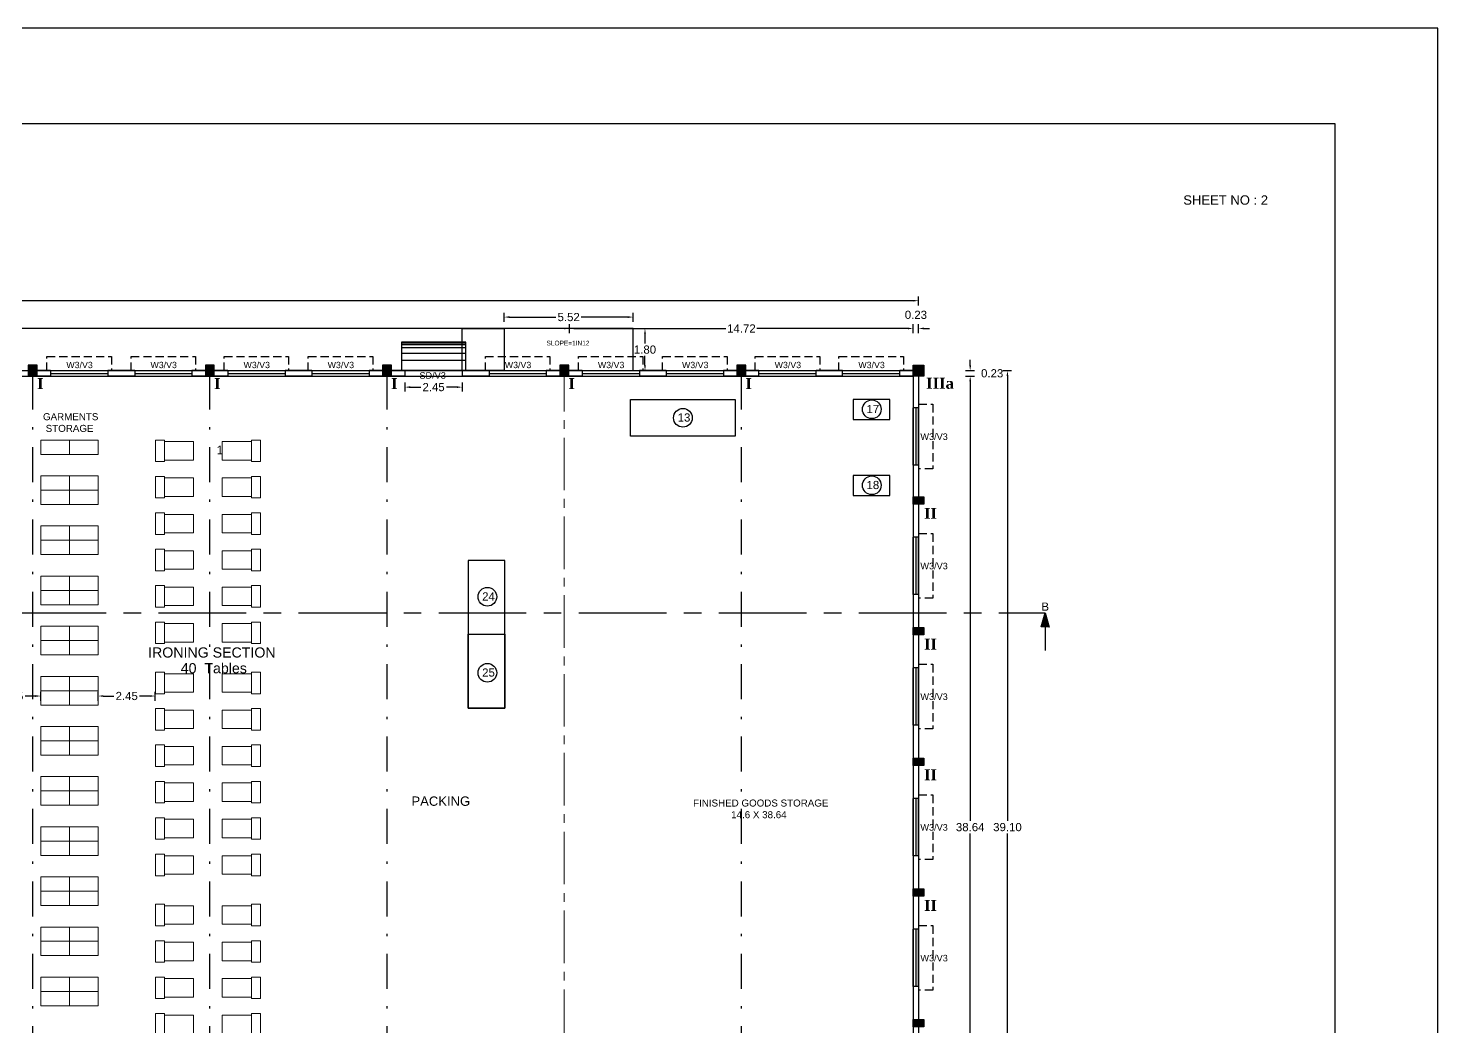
# Model space of a CAD drawing. Header units: metres. Extents: x 3715 to 4596, y 2418 to 2709.
# Drawn here: x 3932.9 to 3993.3, y 2602.7 to 2645.4 of the extents above; entities that cross this region are included whole.
import ezdxf

# ---------------------------------------------------------------- set-up
doc = ezdxf.new("R2010")
doc.units = ezdxf.units.M
doc.header["$MEASUREMENT"] = 0
for name, pattern in [('CENTER', [2, 1.25, -0.25, 0.25, -0.25]), ('CENTER2', [1.125, 0.75, -0.125, 0.125, -0.125]), ('DASHDOT', [1, 0.5, -0.25, 0, -0.25]), ('DASHED', [0.75, 0.5, -0.25])]:
    doc.linetypes.add(name, pattern=pattern)
for name, color, linetype in [('BLK_1_DA_RAMP_1', 7, 'Continuous'), ('BLK_1_FLR_0_BLT_UP_AREA', 46, 'Continuous'), ('BLK_1_FLR_0_CARPET_AREA', 46, 'Continuous'), ('BLK_1_FLR_0_EXIT_WIDTH_ DOOR', 7, 'Continuous'), ('WORKSHOP_AREA', 7, 'Continuous')]:
    doc.layers.add(name, color=color, linetype=linetype)
doc.layers.add('MACHINE', color=7, linetype='Continuous', lineweight=0)
doc.styles.add('Inner font', font='arial.ttf')
doc.styles.add('sheet - sub', font='arial.ttf', dxfattribs={"height": 48})
doc.styles.get("Standard").update_dxf_attribs({"font": 'arial.ttf'})
doc.styles.add('Times New Roman$101', font='timesbd.ttf', dxfattribs={"height": 3.024})
doc.dimstyles.get("Standard").update_dxf_attribs({"dimtxt": 0.35, "dimasz": 0.23, "dimexe": 0.18, "dimexo": 0.0625, "dimgap": 0.09, "dimtad": 0, "dimtih": 1, "dimtoh": 1, "dimzin": 0, "dimdsep": 46, "dimtxsty": 'Standard', "dimcen": 0.09, "dimadec": 0, "dimazin": 0, "dimtfac": 1, "dimtofl": 0, "dimtmove": 2, "dimatfit": 3, "dimfxl": 0, "dimtolj": 1, "dimtzin": 0, "dimarcsym": 0})

# ---------------------------------------------------------------- blocks, each defined once
blk = doc.blocks.new('*D74')
at = {"color": 0, "lineweight": -2, "ltscale": 0.1}
for p, q in [((3970.825, 2632.381), (3970.825, 2632.761)), ((3971.055, 2632.381), (3971.055, 2632.761)), ((3970.595, 2632.581), (3970.365, 2632.581)), ((3971.285, 2632.581), (3971.515, 2632.581))]:
    blk.add_line(p, q, dxfattribs=at)
at = {"color": 0, "ltscale": 0.1}
for points in [[(3970.595, 2632.62), (3970.595, 2632.543), (3970.825, 2632.581)], [(3971.285, 2632.62), (3971.285, 2632.543), (3971.055, 2632.581)]]:
    blk.add_solid(points, dxfattribs=at)
at = {"color": 0, "ltscale": 0.1, "insert": (3970.94, 2633.164), "char_height": 0.35, "attachment_point": 5}
blk.add_mtext('\\A1;0.23', dxfattribs=at)
blk = doc.blocks.new('*D75')
at = {"color": 0, "lineweight": -2, "ltscale": 0.1}
for p, q in [((3956.105, 2632.381), (3956.105, 2632.761)), ((3970.825, 2632.381), (3970.825, 2632.761)), ((3956.335, 2632.581), (3962.802, 2632.581)), ((3970.595, 2632.581), (3964.127, 2632.581))]:
    blk.add_line(p, q, dxfattribs=at)
at = {"color": 0, "ltscale": 0.1}
for points in [[(3956.335, 2632.62), (3956.335, 2632.543), (3956.105, 2632.581)], [(3970.595, 2632.62), (3970.595, 2632.543), (3970.825, 2632.581)]]:
    blk.add_solid(points, dxfattribs=at)
at = {"color": 0, "ltscale": 0.1, "insert": (3963.465, 2632.581), "char_height": 0.35, "attachment_point": 5}
blk.add_mtext('\\A1;14.72', dxfattribs=at)
blk = doc.blocks.new('*D76')
at = {"color": 0, "lineweight": -2, "ltscale": 0.1}
for p, q in [((3827.075, 2632.381), (3827.075, 2632.761)), ((3956.105, 2632.381), (3956.105, 2632.761)), ((3827.305, 2632.581), (3890.79, 2632.581)), ((3955.875, 2632.581), (3892.39, 2632.581))]:
    blk.add_line(p, q, dxfattribs=at)
at = {"color": 0, "ltscale": 0.1}
for points in [[(3827.305, 2632.62), (3827.305, 2632.543), (3827.075, 2632.581)], [(3955.875, 2632.62), (3955.875, 2632.543), (3956.105, 2632.581)]]:
    blk.add_solid(points, dxfattribs=at)
at = {"color": 0, "ltscale": 0.1, "insert": (3891.59, 2632.581), "char_height": 0.35, "attachment_point": 5}
blk.add_mtext('\\A1;129.03', dxfattribs=at)
blk = doc.blocks.new('*D78')
at = {"color": 0, "lineweight": -2, "ltscale": 0.1}
for p, q in [((3826.845, 2633.571), (3826.845, 2633.951)), ((3971.055, 2633.571), (3971.055, 2633.951)), ((3827.075, 2633.771), (3898.183, 2633.771)), ((3970.825, 2633.771), (3899.716, 2633.771))]:
    blk.add_line(p, q, dxfattribs=at)
at = {"color": 0, "ltscale": 0.1}
for points in [[(3827.075, 2633.809), (3827.075, 2633.733), (3826.845, 2633.771)], [(3970.825, 2633.809), (3970.825, 2633.733), (3971.055, 2633.771)]]:
    blk.add_solid(points, dxfattribs=at)
at = {"color": 0, "ltscale": 0.1, "insert": (3898.95, 2633.771), "char_height": 0.35, "attachment_point": 5}
blk.add_mtext('\\A1;144.21', dxfattribs=at)
blk = doc.blocks.new('*D79')
at = {"color": 0, "lineweight": -2, "ltscale": 0.1}
for p, q in [((3973.265, 2631.005), (3973.265, 2631.235)), ((3973.065, 2630.775), (3973.445, 2630.775)), ((3973.065, 2630.545), (3973.445, 2630.545)), ((3973.265, 2630.315), (3973.265, 2630.085))]:
    blk.add_line(p, q, dxfattribs=at)
at = {"color": 0, "ltscale": 0.1}
for points in [[(3973.227, 2631.005), (3973.304, 2631.005), (3973.265, 2630.775)], [(3973.227, 2630.315), (3973.304, 2630.315), (3973.265, 2630.545)]]:
    blk.add_solid(points, dxfattribs=at)
at = {"color": 0, "ltscale": 0.1, "insert": (3974.206, 2630.66), "char_height": 0.35, "attachment_point": 5}
blk.add_mtext('\\A1;0.23', dxfattribs=at)
blk = doc.blocks.new('*D80')
at = {"color": 0, "lineweight": -2, "ltscale": 0.1}
for p, q in [((3973.065, 2630.545), (3973.445, 2630.545)), ((3973.265, 2630.315), (3973.265, 2611.493)), ((3973.265, 2592.135), (3973.265, 2610.956)), ((3973.065, 2591.905), (3973.445, 2591.905))]:
    blk.add_line(p, q, dxfattribs=at)
at = {"color": 0, "ltscale": 0.1}
for points in [[(3973.227, 2630.315), (3973.304, 2630.315), (3973.265, 2630.545)], [(3973.227, 2592.135), (3973.304, 2592.135), (3973.265, 2591.905)]]:
    blk.add_solid(points, dxfattribs=at)
at = {"color": 0, "ltscale": 0.1, "insert": (3973.265, 2611.225), "char_height": 0.35, "attachment_point": 5}
blk.add_mtext('\\A1;38.64', dxfattribs=at)
blk = doc.blocks.new('*D84')
at = {"color": 0, "lineweight": -2, "ltscale": 0.1}
for p, q in [((3974.661, 2630.775), (3975.041, 2630.775)), ((3974.861, 2630.545), (3974.861, 2611.493)), ((3974.861, 2591.905), (3974.861, 2610.956)), ((3974.661, 2591.675), (3975.041, 2591.675))]:
    blk.add_line(p, q, dxfattribs=at)
at = {"color": 0, "ltscale": 0.1}
for points in [[(3974.823, 2630.545), (3974.899, 2630.545), (3974.861, 2630.775)], [(3974.823, 2591.905), (3974.899, 2591.905), (3974.861, 2591.675)]]:
    blk.add_solid(points, dxfattribs=at)
at = {"color": 0, "ltscale": 0.1, "insert": (3974.861, 2611.225), "char_height": 0.35, "attachment_point": 5}
blk.add_mtext('\\A1;39.10', dxfattribs=at)
blk = doc.blocks.new('*D555')
at = {"layer": 'MACHINE', "color": 0, "lineweight": -2, "ltscale": 10}
for p, q in [((3931.004, 2616.641), (3931.004, 2617.021)), ((3933.455, 2616.641), (3933.455, 2617.021)), ((3931.234, 2616.841), (3931.681, 2616.841)), ((3933.225, 2616.841), (3932.778, 2616.841))]:
    blk.add_line(p, q, dxfattribs=at)
at = {"layer": 'MACHINE', "color": 0, "ltscale": 10}
for points in [[(3931.234, 2616.879), (3931.234, 2616.803), (3931.004, 2616.841)], [(3933.225, 2616.879), (3933.225, 2616.803), (3933.455, 2616.841)]]:
    blk.add_solid(points, dxfattribs=at)
at = {"layer": 'MACHINE', "color": 0, "ltscale": 10, "insert": (3932.23, 2616.841), "char_height": 0.35, "attachment_point": 5}
blk.add_mtext('\\A1;2.45', dxfattribs=at)
blk = doc.blocks.new('iron table')
at = {"layer": 'MACHINE', "ltscale": 6}
for points in [[(50070.1, -156.1), (50085.1, -156.1), (50085.1, -120.1), (50070.1, -120.1)], [(50085.1, -153.6), (50134.1, -153.6), (50134.1, -122.6), (50085.1, -122.6)]]:
    blk.add_lwpolyline(points, close=True, dxfattribs=at)
blk = doc.blocks.new('A$C63E6157F')
at = {"layer": 'MACHINE'}
for p in [(-49974.1, 120.1), (-49974.1, 59.1), (-49974.1, -1.9), (-49974.1, -62.9), (-49974.1, -123.9), (-49974.1, -184.9), (-49974.1, -268.9), (-49974.1, -329.9), (-49974.1, -390.9), (-49974.1, -451.9), (-49974.1, -512.9), (-49974.1, -573.9), (-49974.1, -657.9), (-49974.1, -718.9), (-49974.1, -779.9), (-49974.1, -840.9), (-49974.1, -901.9), (-49974.1, -962.9), (-49974.1, -1023.9), (-49974.1, -1084.9)]:
    blk.add_blockref('iron table', p, dxfattribs=at)
at = {"layer": 'MACHINE', "xscale": -1}
for p in [(50342.1, 120.1), (50342.1, 59.1), (50342.1, -1.9), (50342.1, -62.9), (50342.1, -123.9), (50342.1, -184.9), (50342.1, -268.9), (50342.1, -329.9), (50342.1, -390.9), (50342.1, -451.9), (50342.1, -512.9), (50342.1, -573.9), (50342.1, -657.9), (50342.1, -718.9), (50342.1, -779.9), (50342.1, -840.9), (50342.1, -901.9), (50342.1, -962.9), (50342.1, -1023.9), (50342.1, -1084.9)]:
    blk.add_blockref('iron table', p, dxfattribs=at)
at = {"layer": 'MACHINE', "ltscale": 6}
for s, insert, char_height, width, attachment_point, style in [('1', (209.9, -9.3), 14.4, 161.822, 3, 'Inner font'), ('{\\W4.77586; }IRONING SECTION ', (52.3, -364.7), 17, 272.614, 7, 'sheet - sub'), ('40  Tables', (138.5, -391.1), 17, 272.614, 7, 'sheet - sub'), ('40', (318.2, -1215.9), 14.4, 161.822, 3, 'Inner font')]:
    blk.add_mtext(s, dxfattribs=dict(at, insert=insert, char_height=char_height, width=width, attachment_point=attachment_point, style=style))
blk = doc.blocks.new('*D557')
at = {"layer": 'MACHINE', "color": 0, "lineweight": -2, "ltscale": 10}
for p, q in [((3935.908, 2616.641), (3935.908, 2617.021)), ((3938.359, 2616.641), (3938.359, 2617.021)), ((3936.138, 2616.841), (3936.585, 2616.841)), ((3938.129, 2616.841), (3937.682, 2616.841))]:
    blk.add_line(p, q, dxfattribs=at)
at = {"layer": 'MACHINE', "color": 0, "ltscale": 10}
for points in [[(3936.138, 2616.879), (3936.138, 2616.803), (3935.908, 2616.841)], [(3938.129, 2616.879), (3938.129, 2616.803), (3938.359, 2616.841)]]:
    blk.add_solid(points, dxfattribs=at)
at = {"layer": 'MACHINE', "color": 0, "ltscale": 10, "insert": (3937.133, 2616.841), "char_height": 0.35, "attachment_point": 5}
blk.add_mtext('\\A1;2.45', dxfattribs=at)
blk = doc.blocks.new('*D661')
at = {"layer": 'BLK_1_FLR_0_EXIT_WIDTH_ DOOR', "color": 0, "lineweight": -2}
for p, q in [((3949.051, 2630.269), (3949.051, 2629.889)), ((3949.281, 2630.069), (3949.729, 2630.069)), ((3951.275, 2630.069), (3950.827, 2630.069)), ((3951.505, 2630.269), (3951.505, 2629.889))]:
    blk.add_line(p, q, dxfattribs=at)
at = {"layer": 'BLK_1_FLR_0_EXIT_WIDTH_ DOOR', "color": 0}
for points in [[(3949.281, 2630.107), (3949.281, 2630.031), (3949.051, 2630.069)], [(3951.275, 2630.107), (3951.275, 2630.031), (3951.505, 2630.069)]]:
    blk.add_solid(points, dxfattribs=at)
at = {"layer": 'BLK_1_FLR_0_EXIT_WIDTH_ DOOR', "color": 0, "insert": (3950.278, 2630.069), "char_height": 0.35, "attachment_point": 5}
blk.add_mtext('\\A1;2.45', dxfattribs=at)
blk = doc.blocks.new('*D666')
at = {"layer": 'BLK_1_DA_RAMP_1', "color": 0, "lineweight": -2}
for p, q in [((3953.305, 2632.869), (3953.305, 2633.249)), ((3953.535, 2633.069), (3955.522, 2633.069)), ((3958.595, 2633.069), (3956.607, 2633.069)), ((3958.825, 2632.869), (3958.825, 2633.249))]:
    blk.add_line(p, q, dxfattribs=at)
at = {"layer": 'BLK_1_DA_RAMP_1', "color": 0}
for points in [[(3953.535, 2633.107), (3953.535, 2633.03), (3953.305, 2633.069)], [(3958.595, 2633.107), (3958.595, 2633.03), (3958.825, 2633.069)]]:
    blk.add_solid(points, dxfattribs=at)
at = {"layer": 'BLK_1_DA_RAMP_1', "color": 0, "insert": (3956.065, 2633.069), "char_height": 0.35, "attachment_point": 5}
blk.add_mtext('\\A1;5.52', dxfattribs=at)
blk = doc.blocks.new('*D667')
at = {"layer": 'BLK_1_DA_RAMP_1', "color": 0, "lineweight": -2}
for p, q in [((3959.134, 2632.575), (3959.514, 2632.575)), ((3959.334, 2632.345), (3959.334, 2631.943)), ((3959.334, 2631.005), (3959.334, 2631.406)), ((3959.134, 2630.775), (3959.514, 2630.775))]:
    blk.add_line(p, q, dxfattribs=at)
at = {"layer": 'BLK_1_DA_RAMP_1', "color": 0}
for points in [[(3959.296, 2632.345), (3959.373, 2632.345), (3959.334, 2632.575)], [(3959.296, 2631.005), (3959.373, 2631.005), (3959.334, 2630.775)]]:
    blk.add_solid(points, dxfattribs=at)
at = {"layer": 'BLK_1_DA_RAMP_1', "color": 0, "insert": (3959.334, 2631.675), "char_height": 0.35, "attachment_point": 5}
blk.add_mtext('\\A1;1.80', dxfattribs=at)

msp = doc.modelspace()

# ---------------------------------------------------------------- hatches: boundary and pattern name
at = {"ltscale": 10}
for points in [[(3932.91298, 2630.54462), (3933.29631, 2630.54462), (3933.29631, 2631.00462), (3932.91298, 2631.00462)], [(3940.50298, 2630.54462), (3940.88631, 2630.54462), (3940.88631, 2631.00462), (3940.50298, 2631.00462)], [(3948.09298, 2630.54462), (3948.47631, 2630.54462), (3948.47631, 2631.00462), (3948.09298, 2631.00462)], [(3955.68298, 2630.54462), (3956.06631, 2630.54462), (3956.06631, 2631.00462), (3955.68298, 2631.00462)], [(3963.27298, 2630.54462), (3963.65631, 2630.54462), (3963.65631, 2631.00462), (3963.27298, 2631.00462)], [(3971.28465, 2630.54462), (3970.82465, 2630.54462), (3970.82465, 2631.00462), (3971.28465, 2631.00462)], [(3971.28465, 2625.06295), (3970.82465, 2625.06295), (3970.82465, 2625.36962), (3971.28465, 2625.36962)], [(3971.28465, 2619.46629), (3970.82465, 2619.46629), (3970.82465, 2619.77295), (3971.28465, 2619.77295)], [(3971.28465, 2613.86962), (3970.82465, 2613.86962), (3970.82465, 2614.17629), (3971.28465, 2614.17629)], [(3971.28465, 2608.27295), (3970.82465, 2608.27295), (3970.82465, 2608.57962), (3971.28465, 2608.57962)], [(3971.28465, 2602.67629), (3970.82465, 2602.67629), (3970.82465, 2602.98295), (3971.28465, 2602.98295)]]:
    msp.add_hatch(color=256, dxfattribs=at).paths.add_polyline_path(points)
h = msp.add_hatch(color=256)
h.dxf.hatch_style = 1
h.paths.add_polyline_path([(3976.30662, 2619.79813), (3976.48121, 2620.40921), (3976.65473, 2619.79692)])

# ---------------------------------------------------------------- linework, layer by layer
for p, q in [((3951.65798, 2632.00135), (3948.89798, 2632.00135)), ((3948.89798, 2632.00135), (3948.89798, 2630.77468)), ((3951.65798, 2631.94882), (3948.89798, 2631.94882)), ((3951.65798, 2631.88317), (3948.89798, 2631.88317)), ((3951.65798, 2631.74656), (3948.89798, 2631.74656)), ((3951.65798, 2631.51011), (3948.89798, 2631.51011)), ((3951.65798, 2630.77468), (3951.65798, 2632.00135)), ((3951.65798, 2631.20434), (3948.89798, 2631.20434)), ((3933.87131, 2630.77462), (3933.87131, 2630.54462)), ((3933.87131, 2630.77462), (3933.87131, 2630.54462)), ((3936.32465, 2630.77462), (3936.32465, 2630.54462)), ((3937.47465, 2630.77462), (3937.47465, 2630.54462)), ((3939.92798, 2630.77462), (3939.92798, 2630.54462)), ((3941.46131, 2630.77462), (3941.46131, 2630.54462)), ((3941.46131, 2630.77462), (3941.46131, 2630.54462)), ((3943.91465, 2630.77462), (3943.91465, 2630.54462)), ((3945.06465, 2630.77462), (3945.06465, 2630.54462)), ((3947.51798, 2630.77462), (3947.51798, 2630.54462)), ((3951.50465, 2630.77462), (3949.05131, 2630.77468)), ((3949.05131, 2630.77462), (3949.05131, 2630.54462)), ((3949.05131, 2630.77462), (3949.05131, 2630.54462)), ((3951.50465, 2630.77462), (3951.50465, 2630.54462)), ((3952.65465, 2630.77462), (3952.65465, 2630.54462)), ((3955.10798, 2630.77462), (3955.10798, 2630.54462)), ((3956.64131, 2630.77462), (3956.64131, 2630.54462)), ((3956.64131, 2630.77462), (3956.64131, 2630.54462)), ((3959.09465, 2630.77462), (3959.09465, 2630.54462)), ((3960.24465, 2630.77462), (3960.24465, 2630.54462)), ((3962.69798, 2630.77462), (3962.69798, 2630.54462)), ((3964.21411, 2630.54462), (3963.65631, 2630.54462)), ((3964.21411, 2630.54462), (3964.21411, 2630.77462)), ((3966.66744, 2630.54462), (3966.66744, 2630.77462)), ((3967.79828, 2630.54462), (3966.66744, 2630.54462)), ((3967.79828, 2630.54462), (3967.79828, 2630.77462)), ((3970.25161, 2630.54462), (3970.25161, 2630.77462)), ((3970.82465, 2630.54462), (3970.25161, 2630.54462)), ((3970.82465, 2630.54462), (3970.82465, 2629.18379)), ((3971.05465, 2630.54462), (3971.05465, 2629.18379)), ((3971.05465, 2629.18379), (3970.82465, 2629.18379)), ((3970.82465, 2626.73045), (3970.82465, 2629.18379)), ((3971.05465, 2626.73045), (3971.05465, 2629.18379)), ((3970.82465, 2626.73045), (3970.82465, 2625.36962)), ((3971.05465, 2626.73045), (3970.82465, 2626.73045)), ((3971.05465, 2626.73045), (3971.05465, 2625.36962)), ((3970.82465, 2625.06295), (3970.82465, 2623.64462)), ((3971.05465, 2625.06295), (3971.05465, 2623.64462)), ((3971.05465, 2623.64462), (3970.82465, 2623.64462)), ((3970.82465, 2621.19129), (3970.82465, 2623.64462)), ((3971.05465, 2621.19129), (3971.05465, 2623.64462)), ((3970.82465, 2621.19129), (3970.82465, 2619.77295)), ((3971.05465, 2621.19129), (3970.82465, 2621.19129)), ((3971.05465, 2621.19129), (3971.05465, 2619.77295)), ((3970.82465, 2619.46629), (3970.82465, 2618.04795)), ((3971.05465, 2619.46629), (3971.05465, 2618.04795)), ((3971.05465, 2618.04795), (3970.82465, 2618.04795)), ((3970.82465, 2615.59462), (3970.82465, 2618.04795)), ((3971.05465, 2615.59462), (3971.05465, 2618.04795)), ((3970.82465, 2615.59462), (3970.82465, 2614.17629)), ((3971.05465, 2615.59462), (3970.82465, 2615.59462)), ((3971.05465, 2615.59462), (3971.05465, 2614.17629)), ((3970.82465, 2613.86962), (3970.82465, 2612.45129)), ((3971.05465, 2613.86962), (3971.05465, 2612.45129)), ((3971.05465, 2612.45129), (3970.82465, 2612.45129)), ((3970.82465, 2609.99795), (3970.82465, 2612.45129)), ((3971.05465, 2609.99795), (3971.05465, 2612.45129)), ((3970.82465, 2609.99795), (3970.82465, 2608.57962)), ((3971.05465, 2609.99795), (3970.82465, 2609.99795)), ((3971.05465, 2609.99795), (3971.05465, 2608.57962)), ((3970.82465, 2608.27295), (3970.82465, 2606.85462)), ((3971.05465, 2608.27295), (3971.05465, 2606.85462)), ((3971.05465, 2606.85462), (3970.82465, 2606.85462)), ((3970.82465, 2604.40129), (3970.82465, 2606.85462)), ((3971.05465, 2604.40129), (3971.05465, 2606.85462)), ((3970.82465, 2604.40129), (3970.82465, 2602.98295)), ((3971.05465, 2604.40129), (3970.82465, 2604.40129)), ((3971.05465, 2604.40129), (3971.05465, 2602.98295))]:
    msp.add_line(p, q, dxfattribs=at)
at = {"linetype": 'DASHED', "ltscale": 0.7}
for p, q in [((3933.71798, 2630.77462), (3933.71798, 2631.38795)), ((3933.71798, 2631.38795), (3936.47798, 2631.38795)), ((3936.47798, 2631.38795), (3936.47798, 2630.77462)), ((3937.32131, 2630.77462), (3937.32131, 2631.38795)), ((3937.32131, 2631.38795), (3940.08131, 2631.38795)), ((3940.08131, 2631.38795), (3940.08131, 2630.77462)), ((3941.30798, 2630.77462), (3941.30798, 2631.38795)), ((3941.30798, 2631.38795), (3944.06798, 2631.38795)), ((3944.06798, 2631.38795), (3944.06798, 2630.77462)), ((3944.91131, 2630.77462), (3944.91131, 2631.38795)), ((3944.91131, 2631.38795), (3947.67131, 2631.38795)), ((3947.67131, 2631.38795), (3947.67131, 2630.77462)), ((3952.50131, 2630.77462), (3952.50131, 2631.38795)), ((3952.50131, 2631.38795), (3955.26131, 2631.38795)), ((3955.26131, 2631.38795), (3955.26131, 2630.77462)), ((3956.48798, 2630.77462), (3956.48798, 2631.38795)), ((3956.48798, 2631.38795), (3959.24798, 2631.38795)), ((3959.24798, 2631.38795), (3959.24798, 2630.77462)), ((3960.09131, 2630.77462), (3960.09131, 2631.38795)), ((3960.09131, 2631.38795), (3962.85131, 2631.38795)), ((3962.85131, 2631.38795), (3962.85131, 2630.77462)), ((3964.06078, 2630.77462), (3964.06078, 2631.38795)), ((3964.06078, 2631.38795), (3966.82078, 2631.38795)), ((3966.82078, 2631.38795), (3966.82078, 2630.77462)), ((3967.64494, 2630.77462), (3967.64494, 2631.38795)), ((3967.64494, 2631.38795), (3970.40494, 2631.38795)), ((3970.40494, 2631.38795), (3970.40494, 2630.77462))]:
    msp.add_line(p, q, dxfattribs=at)
at = {"linetype": 'DASHDOT', "ltscale": 3}
for p, q in [((3933.10465, 2591.90456), (3933.10465, 2630.54462)), ((3940.69465, 2591.90456), (3940.69465, 2630.54462)), ((3948.28465, 2591.90456), (3948.28465, 2630.54462)), ((3963.46465, 2591.90456), (3963.46465, 2630.54462))]:
    msp.add_line(p, q, dxfattribs=at)
at = {"linetype": 'Continuous', "ltscale": 10}
for p, q in [((3933.87131, 2630.77462), (3936.32465, 2630.77462)), ((3933.87131, 2630.54462), (3936.32465, 2630.54462)), ((3937.47465, 2630.77462), (3939.92798, 2630.77462)), ((3937.47465, 2630.54462), (3939.92798, 2630.54462)), ((3941.46131, 2630.77462), (3943.91465, 2630.77462)), ((3941.46131, 2630.54462), (3943.91465, 2630.54462)), ((3945.06465, 2630.77462), (3947.51798, 2630.77462)), ((3945.06465, 2630.54462), (3947.51798, 2630.54462)), ((3952.65465, 2630.77462), (3955.10798, 2630.77462)), ((3952.65465, 2630.54462), (3955.10798, 2630.54462)), ((3956.64131, 2630.77462), (3959.09465, 2630.77462)), ((3956.64131, 2630.54462), (3959.09465, 2630.54462)), ((3960.24465, 2630.77462), (3962.69798, 2630.77462)), ((3960.24465, 2630.54462), (3962.69798, 2630.54462)), ((3964.21411, 2630.77462), (3966.66744, 2630.77462)), ((3964.21411, 2630.54462), (3966.66744, 2630.54462)), ((3967.79828, 2630.77462), (3970.25161, 2630.77462)), ((3967.79828, 2630.54462), (3970.25161, 2630.54462))]:
    msp.add_line(p, q, dxfattribs=at)
at = {"linetype": 'Continuous', "ltscale": 0.9}
for p, q in [((3933.87131, 2630.65962), (3936.32465, 2630.65962)), ((3937.47465, 2630.65962), (3939.92798, 2630.65962)), ((3941.46131, 2630.65962), (3943.91465, 2630.65962)), ((3945.06465, 2630.65962), (3947.51798, 2630.65962)), ((3952.65465, 2630.65962), (3955.10798, 2630.65962)), ((3956.64131, 2630.65962), (3959.09465, 2630.65962)), ((3960.24465, 2630.65962), (3962.69798, 2630.65962)), ((3964.21411, 2630.65962), (3966.66744, 2630.65962)), ((3967.79828, 2630.65962), (3970.25161, 2630.65962))]:
    msp.add_line(p, q, dxfattribs=at)
at = {"linetype": 'CENTER2', "lineweight": 15, "ltscale": 3}
msp.add_line((3955.87465, 2591.90456), (3955.87465, 2630.54462), dxfattribs=at)
at = {"linetype": 'CENTER', "ltscale": 3}
msp.add_line((3824.499, 2620.40921), (3976.48121, 2620.40921), dxfattribs=at)
msp.add_line((3976.47907, 2619.79753), (3976.47907, 2618.7877))
for points in [[(3817.40443, 2497.39784), (3993.29629, 2497.39784), (3993.29629, 2645.44016), (3817.40443, 2645.44016)], [(3820.05361, 2641.35404), (3988.89013, 2641.35404), (3988.89013, 2556.35053), (3820.05361, 2556.35053)], [(3958.71612, 2629.54462), (3963.20188, 2629.54462), (3963.20188, 2627.96662), (3958.71612, 2627.96662)], [(3969.82465, 2629.54462), (3968.25262, 2629.54462), (3968.25262, 2628.67971), (3969.82465, 2628.67971)], [(3969.82465, 2626.29024), (3968.25262, 2626.29024), (3968.25262, 2625.42533), (3969.82465, 2625.42533)], [(3953.33133, 2622.64792), (3951.75676, 2622.64792), (3951.75676, 2616.32497), (3953.33133, 2616.32497)], [(3976.65473, 2619.79692), (3976.30662, 2619.79813), (3976.48121, 2620.40921), (3976.48121, 2620.40921)], [(3951.75676, 2619.48645), (3953.33133, 2619.48645), (3953.33133, 2616.32497), (3951.75676, 2616.32497)]]:
    msp.add_lwpolyline(points, close=True)
at = {"linetype": 'DASHED', "ltscale": 0.06}
msp.add_lwpolyline([(3951.65798, 2630.77468), (3951.65798, 2632.00135), (3948.89798, 2632.00135), (3948.89798, 2630.77468)], dxfattribs=at)
at = {"ltscale": 10}
for points in [[(3932.91298, 2630.54462), (3933.29631, 2630.54462), (3933.29631, 2631.00462), (3932.91298, 2631.00462)], [(3940.50298, 2630.54462), (3940.88631, 2630.54462), (3940.88631, 2631.00462), (3940.50298, 2631.00462)], [(3948.09298, 2630.54462), (3948.47631, 2630.54462), (3948.47631, 2631.00462), (3948.09298, 2631.00462)], [(3955.68298, 2630.54462), (3956.06631, 2630.54462), (3956.06631, 2631.00462), (3955.68298, 2631.00462)], [(3963.27298, 2630.54462), (3963.65631, 2630.54462), (3963.65631, 2631.00462), (3963.27298, 2631.00462)], [(3971.28465, 2630.54462), (3970.82465, 2630.54462), (3970.82465, 2631.00462), (3971.28465, 2631.00462)], [(3971.28465, 2625.06295), (3970.82465, 2625.06295), (3970.82465, 2625.36962), (3971.28465, 2625.36962)], [(3971.28465, 2619.46629), (3970.82465, 2619.46629), (3970.82465, 2619.77295), (3971.28465, 2619.77295)], [(3971.28465, 2613.86962), (3970.82465, 2613.86962), (3970.82465, 2614.17629), (3971.28465, 2614.17629)], [(3971.28465, 2608.27295), (3970.82465, 2608.27295), (3970.82465, 2608.57962), (3971.28465, 2608.57962)], [(3971.28465, 2602.67629), (3970.82465, 2602.67629), (3970.82465, 2602.98295), (3971.28465, 2602.98295)]]:
    msp.add_lwpolyline(points, close=True, dxfattribs=at)
at = {"color": 1, "ltscale": 0.1}
msp.add_lwpolyline([(3971.05465, 2630.77462), (3971.05465, 2580.40462), (3963.50298, 2580.40462), (3963.50298, 2571.20462), (3834.39631, 2571.20462), (3834.39631, 2580.40462), (3826.84465, 2580.40462), (3826.84465, 2630.77462), (3971.05465, 2630.77462)], close=True, dxfattribs=at)
at = {"ltscale": 10}
for points in [[(3933.87131, 2630.77462), (3933.29631, 2630.77462)], [(3933.87131, 2630.54462), (3933.29631, 2630.54462)], [(3937.47465, 2630.77462), (3936.32465, 2630.77462)], [(3937.47465, 2630.54462), (3936.32465, 2630.54462)], [(3940.50298, 2630.77462), (3939.92798, 2630.77462)], [(3940.50298, 2630.54462), (3939.92798, 2630.54462)], [(3941.46131, 2630.77462), (3940.88631, 2630.77462)], [(3941.46131, 2630.54462), (3940.88631, 2630.54462)], [(3945.06465, 2630.77462), (3943.91465, 2630.77462)], [(3945.06465, 2630.54462), (3943.91465, 2630.54462)], [(3948.09298, 2630.77462), (3947.51798, 2630.77462)], [(3948.09298, 2630.54462), (3947.51798, 2630.54462)], [(3949.05131, 2630.77462), (3948.47631, 2630.77462)], [(3949.05131, 2630.54462), (3948.47631, 2630.54462)], [(3952.65465, 2630.77462), (3951.50465, 2630.77462)], [(3952.65465, 2630.54462), (3951.50465, 2630.54462)], [(3955.68298, 2630.77462), (3955.10798, 2630.77462)], [(3955.68298, 2630.54462), (3955.10798, 2630.54462)], [(3956.64131, 2630.77462), (3956.06631, 2630.77462)], [(3956.64131, 2630.54462), (3956.06631, 2630.54462)], [(3960.24465, 2630.77462), (3959.09465, 2630.77462)], [(3960.24465, 2630.54462), (3959.09465, 2630.54462)], [(3963.27298, 2630.77462), (3962.69798, 2630.77462)], [(3963.27298, 2630.54462), (3962.69798, 2630.54462)], [(3964.21411, 2630.77462), (3963.65631, 2630.77462)], [(3967.79828, 2630.77462), (3966.66744, 2630.77462)], [(3970.82465, 2630.77462), (3970.25161, 2630.77462)], [(3970.93965, 2629.18379), (3970.93965, 2626.73045)], [(3970.93965, 2623.64462), (3970.93965, 2621.19129)], [(3970.93965, 2618.04795), (3970.93965, 2615.59462)], [(3970.93965, 2612.45129), (3970.93965, 2609.99795)], [(3970.93965, 2606.85462), (3970.93965, 2604.40129)]]:
    msp.add_lwpolyline(points, dxfattribs=at)
at = {"linetype": 'DASHED', "ltscale": 0.7}
for points in [[(3971.05465, 2629.33712), (3971.05465, 2629.33712), (3971.66798, 2629.33712), (3971.66798, 2626.57712), (3971.66798, 2626.57712), (3971.05465, 2626.57712)], [(3971.05465, 2623.79795), (3971.05465, 2623.79795), (3971.66798, 2623.79795), (3971.66798, 2621.03795), (3971.66798, 2621.03795), (3971.05465, 2621.03795)], [(3971.05465, 2618.20129), (3971.05465, 2618.20129), (3971.66798, 2618.20129), (3971.66798, 2615.44129), (3971.66798, 2615.44129), (3971.05465, 2615.44129)], [(3971.05465, 2612.60462), (3971.05465, 2612.60462), (3971.66798, 2612.60462), (3971.66798, 2609.84462), (3971.66798, 2609.84462), (3971.05465, 2609.84462)], [(3971.05465, 2607.00795), (3971.05465, 2607.00795), (3971.66798, 2607.00795), (3971.66798, 2604.24795), (3971.66798, 2604.24795), (3971.05465, 2604.24795)]]:
    msp.add_lwpolyline(points, dxfattribs=at)
for centre in [(3960.959, 2628.75562), (3969.04985, 2629.1195), (3969.04985, 2625.86512), (3952.58376, 2621.09331), (3952.58376, 2617.83531)]:
    msp.add_circle(centre, 0.4)
at = {"layer": 'BLK_1_DA_RAMP_1'}
for p, q in [((3951.50465, 2630.77462), (3951.50465, 2632.57462)), ((3951.50465, 2632.57462), (3953.30465, 2632.57462)), ((3953.30465, 2630.77462), (3951.50465, 2630.77462))]:
    msp.add_line(p, q, dxfattribs=at)
at = {"layer": 'BLK_1_DA_RAMP_1', "color": 1}
msp.add_lwpolyline([(3953.30465, 2630.77462), (3958.82465, 2630.77462), (3958.82465, 2632.57462), (3953.30465, 2632.57462)], close=True, dxfattribs=at)
at = {"layer": 'BLK_1_FLR_0_BLT_UP_AREA', "color": 46, "ltscale": 0.1}
msp.add_lwpolyline([(3896.59046, 2571.20462), (3834.39631, 2571.20462), (3834.39631, 2588.60795), (3826.84465, 2588.60795), (3826.84465, 2630.77462), (3971.05465, 2630.77462), (3971.05465, 2588.60795), (3963.50298, 2588.60795), (3963.50298, 2571.20462), (3901.28689, 2571.20462), (3901.28689, 2569.69243), (3902.19498, 2569.69243), (3902.19498, 2561.2088), (3895.68152, 2561.2088), (3895.68152, 2569.69243), (3896.59046, 2569.69243)], close=True, dxfattribs=at)
at = {"layer": 'BLK_1_FLR_0_CARPET_AREA', "color": 46}
msp.add_lwpolyline([(3827.07465, 2630.54462), (3970.82465, 2630.54462), (3970.82465, 2591.90462), (3968.77381, 2591.90462), (3968.77381, 2591.67462), (3970.82465, 2591.67462), (3970.82465, 2588.60795), (3963.50298, 2588.60795), (3963.50298, 2591.67462), (3965.70715, 2591.67462), (3965.70715, 2591.90462), (3951.81131, 2591.90462), (3951.81131, 2591.67462), (3963.27298, 2591.67462), (3963.27298, 2571.43462), (3933.14298, 2571.43462), (3933.14298, 2591.67462), (3935.36631, 2591.67462), (3935.36631, 2591.90462), (3932.68298, 2591.90462)], dxfattribs=at)
at = {"layer": 'MACHINE', "ltscale": 10}
for p, q in [((3935.90815, 2626.26992), (3935.90815, 2625.04326)), ((3935.90815, 2624.12326), (3935.90815, 2622.89659)), ((3935.90815, 2621.97659), (3935.90815, 2620.74992)), ((3935.90815, 2619.82992), (3935.90815, 2618.60326)), ((3935.90815, 2617.68326), (3935.90815, 2616.45659)), ((3935.90815, 2615.53659), (3935.90815, 2614.30992)), ((3935.90815, 2613.38992), (3935.90815, 2612.16326)), ((3935.90815, 2611.24326), (3935.90815, 2610.01659)), ((3935.90815, 2609.09659), (3935.90815, 2607.86992)), ((3935.90815, 2606.94992), (3935.90815, 2605.72326)), ((3935.90815, 2604.80326), (3935.90815, 2603.57659))]:
    msp.add_line(p, q, dxfattribs=at)
for points in [[(3935.90815, 2627.18992), (3933.45482, 2627.18992), (3933.45482, 2627.80326), (3935.90815, 2627.80326)], [(3934.68149, 2627.18992), (3934.68149, 2627.80326)], [(3935.90815, 2627.80326), (3935.90815, 2627.18992)], [(3933.45482, 2626.26992), (3935.90815, 2626.26992)], [(3935.90815, 2625.04326), (3933.45482, 2625.04326), (3933.45482, 2626.26992)], [(3934.68149, 2625.04326), (3934.68149, 2626.26992)], [(3933.45482, 2625.65659), (3935.90815, 2625.65659)], [(3933.45482, 2624.12326), (3935.90815, 2624.12326)], [(3935.90815, 2622.89659), (3933.45482, 2622.89659), (3933.45482, 2624.12326)], [(3934.68149, 2622.89659), (3934.68149, 2624.12326)], [(3933.45482, 2623.50992), (3935.90815, 2623.50992)], [(3933.45482, 2621.97659), (3935.90815, 2621.97659)], [(3935.90815, 2620.74992), (3933.45482, 2620.74992), (3933.45482, 2621.97659)], [(3934.68149, 2620.74992), (3934.68149, 2621.97659)], [(3933.45482, 2621.36326), (3935.90815, 2621.36326)], [(3933.45482, 2619.82992), (3935.90815, 2619.82992)], [(3935.90815, 2618.60326), (3933.45482, 2618.60326), (3933.45482, 2619.82992)], [(3934.68149, 2618.60326), (3934.68149, 2619.82992)], [(3933.45482, 2619.21659), (3935.90815, 2619.21659)], [(3933.45482, 2617.68326), (3935.90815, 2617.68326)], [(3935.90815, 2616.45659), (3933.45482, 2616.45659), (3933.45482, 2617.68326)], [(3934.68149, 2616.45659), (3934.68149, 2617.68326)], [(3933.45482, 2617.06992), (3935.90815, 2617.06992)], [(3933.45482, 2615.53659), (3935.90815, 2615.53659)], [(3935.90815, 2614.30992), (3933.45482, 2614.30992), (3933.45482, 2615.53659)], [(3934.68149, 2614.30992), (3934.68149, 2615.53659)], [(3933.45482, 2614.92326), (3935.90815, 2614.92326)], [(3933.45482, 2613.38992), (3935.90815, 2613.38992)], [(3935.90815, 2612.16326), (3933.45482, 2612.16326), (3933.45482, 2613.38992)], [(3934.68149, 2612.16326), (3934.68149, 2613.38992)], [(3933.45482, 2612.77659), (3935.90815, 2612.77659)], [(3933.45482, 2611.24326), (3935.90815, 2611.24326)], [(3935.90815, 2610.01659), (3933.45482, 2610.01659), (3933.45482, 2611.24326)], [(3934.68149, 2610.01659), (3934.68149, 2611.24326)], [(3933.45482, 2610.62992), (3935.90815, 2610.62992)], [(3933.45482, 2609.09659), (3935.90815, 2609.09659)], [(3935.90815, 2607.86992), (3933.45482, 2607.86992), (3933.45482, 2609.09659)], [(3934.68149, 2607.86992), (3934.68149, 2609.09659)], [(3933.45482, 2608.48326), (3935.90815, 2608.48326)], [(3933.45482, 2606.94992), (3935.90815, 2606.94992)], [(3935.90815, 2605.72326), (3933.45482, 2605.72326), (3933.45482, 2606.94992)], [(3934.68149, 2605.72326), (3934.68149, 2606.94992)], [(3933.45482, 2606.33659), (3935.90815, 2606.33659)], [(3933.45482, 2604.80326), (3935.90815, 2604.80326)], [(3935.90815, 2603.57659), (3933.45482, 2603.57659), (3933.45482, 2604.80326)], [(3934.68149, 2603.57659), (3934.68149, 2604.80326)], [(3933.45482, 2604.18992), (3935.90815, 2604.18992)]]:
    msp.add_lwpolyline(points, dxfattribs=at)
at = {"layer": 'WORKSHOP_AREA'}
msp.add_lwpolyline([(3970.82465, 2591.90462), (3827.07465, 2591.90462), (3827.07465, 2630.54462), (3970.82465, 2630.54462)], close=True, dxfattribs=at)

# ---------------------------------------------------------------- block references
at = {"layer": 'MACHINE', "ltscale": 10, "xscale": 0.025555555544189, "yscale": 0.025555555544189, "zscale": 0.025555555544189}
msp.add_blockref('A$C63E6157F', (3935.90815, 2627.80326), dxfattribs=at)

# ---------------------------------------------------------------- texts
at = {"color": 7, "style": 'Times New Roman$101'}
for s, height, p in [('I', 0.46718, (3933.29359, 2629.9871)), ('I', 0.46718, (3940.87731, 2629.9871)), ('I', 0.46991, (3948.46103, 2629.98499)), ('I', 0.46718, (3956.05801, 2629.9871)), ('I', 0.46991, (3963.64173, 2629.98499)), ('IIIa', 0.471825, (3971.37828, 2630.00031)), ('II', 0.465712, (3971.29133, 2624.43188)), ('II', 0.465712, (3971.29133, 2618.83027)), ('II', 0.468654, (3971.29133, 2613.2345)), ('II', 0.465712, (3971.29133, 2607.6403))]:
    msp.add_text(s, height=height, dxfattribs=at).set_placement(p)
msp.add_text('B', height=0.35).set_placement((3976.31576, 2620.49494))
at = {"attachment_point": 1}
for s, width, insert, char_height in [('SHEET NO : 2', 6.4971703, (3982.39296, 2638.28239), 0.4), ('17', 1.8211974, (3968.82559, 2629.30741), 0.35), ('13', 1.8211974, (3960.73474, 2628.94353), 0.35), ('18', 1.8211974, (3968.82559, 2626.05304), 0.35), ('24', 1.8211974, (3952.3595, 2621.28123), 0.35), ('25', 1.8211974, (3952.3595, 2618.02323), 0.35)]:
    msp.add_mtext_dynamic_manual_height_columns(s, width=width, gutter_width=1, heights=[0], dxfattribs=dict(at, insert=insert, char_height=char_height))
at = {"ltscale": 6, "attachment_point": 1, "style": 'sheet - sub'}
for s, insert, char_height, width, rotation in [('W3/V3', (3934.54743, 2631.15252), 0.27, 0.954019, 0), ('W3/V3', (3938.15077, 2631.15252), 0.27, 0.954019, 0), ('W3/V3', (3942.13743, 2631.15252), 0.27, 0.954019, 0), ('W3/V3', (3945.74077, 2631.15252), 0.27, 0.954019, 0), ('W3/V3', (3953.33077, 2631.15252), 0.27, 0.954019, 0), ('W3/V3', (3957.31743, 2631.15252), 0.27, 0.954019, 0), ('W3/V3', (3960.92077, 2631.15252), 0.27, 0.954019, 0), ('W3/V3', (3964.89023, 2631.15252), 0.27, 0.954019, 0), ('W3/V3', (3968.4744, 2631.15252), 0.27, 0.954019, 0), ('{\\W0.310124; }SD/V3', (3949.63097, 2630.70874), 0.28, 1.1625771, 360), ('W3/V3', (3971.13166, 2628.08659), 0.28, 0.954019, 0), ('W3/V3', (3971.13166, 2622.54742), 0.28, 0.954019, 0), ('W3/V3', (3971.13166, 2616.95076), 0.28, 0.954019, 0), ('W3/V3', (3971.13166, 2611.35409), 0.28, 0.954019, 0), ('W3/V3', (3971.13166, 2605.75742), 0.28, 0.954019, 0)]:
    msp.add_mtext(s, dxfattribs=dict(at, insert=insert, char_height=char_height, width=width, rotation=rotation))
at = {"ltscale": 6, "insert": (3961.39493, 2612.40896), "char_height": 0.3, "width": 10.9354805, "attachment_point": 1, "style": 'sheet - sub'}
msp.add_mtext('FINISHED GOODS STORAGE\\P              14.6 X 38.64', dxfattribs=at)
at = {"layer": 'BLK_1_DA_RAMP_1', "color": 1, "insert": (3955.11631, 2632.05645), "char_height": 0.2, "attachment_point": 1}
msp.add_mtext_dynamic_manual_height_columns('SLOPE=1IN12', width=0.7664218, gutter_width=1, heights=[0], dxfattribs=at)
at = {"layer": 'MACHINE', "ltscale": 6, "style": 'sheet - sub'}
for s, insert, char_height, width, attachment_point in [('GARMENTS \\P STORAGE', (3933.54605, 2628.95308), 0.3, 5.2776387, 1), ('{\\W5.315913; }PACKING', (3948.50527, 2612.13391), 0.4, 4.0877243, 7)]:
    msp.add_mtext(s, dxfattribs=dict(at, insert=insert, char_height=char_height, width=width, attachment_point=attachment_point))

# ---------------------------------------------------------------- dimensions: what is measured, and where the dimension line sits
at = {"ltscale": 0.1}
for base, p1, p2, picture, middle in [((3826.84465, 2633.77094), (3971.05465, 2630.07597), (3826.84465, 2630.07597), '*D78', (3898.94965, 2633.77094)), ((3970.82465, 2632.5812), (3971.05465, 2630.38244), (3970.82465, 2630.38244), '*D74', (3970.93965, 2633.16384)), ((3827.07465, 2632.5812), (3956.10465, 2630.54462), (3827.07465, 2630.54462), '*D76', (3891.58965, 2632.5812)), ((3956.10465, 2632.5812), (3970.82465, 2630.38244), (3956.10465, 2630.54462), '*D75', (3963.46465, 2632.5812))]:
    dim = msp.add_linear_dim(base=base, p1=p1, p2=p2, dimstyle='Standard', dxfattribs=at)
    dim.commit()
    dim.dimension.update_dxf_attribs({"geometry": picture, "text_midpoint": middle})
for base, p1, p2, picture, middle in [((3973.26536, 2630.54462), (3970.53813, 2630.77462), (3970.53813, 2630.54462), '*D79', (3974.20564, 2630.65962)), ((3973.26536, 2591.90462), (3970.53813, 2630.54462), (3969.91606, 2591.90462), '*D80', (3973.26536, 2611.22462)), ((3974.86094, 2591.67462), (3970.53813, 2630.77462), (3970.53813, 2591.67462), '*D84', (3974.86094, 2611.22462))]:
    dim = msp.add_linear_dim(base=base, p1=p1, p2=p2, angle=90, dimstyle='Standard', dxfattribs=at)
    dim.commit()
    dim.dimension.update_dxf_attribs({"geometry": picture, "text_midpoint": middle})
at = {"layer": 'BLK_1_DA_RAMP_1', "color": 1}
dim = msp.add_linear_dim(base=(3958.82465, 2633.06872), p1=(3953.30465, 2632.57462), p2=(3958.82465, 2632.57462), dimstyle='Standard', dxfattribs=at)
dim.commit()
dim.dimension.update_dxf_attribs({"geometry": '*D666', "text_midpoint": (3956.06465, 2633.06872)})
dim = msp.add_linear_dim(base=(3959.33446, 2632.57462), p1=(3958.82465, 2630.77462), p2=(3958.82465, 2632.57462), angle=90, dimstyle='Standard', dxfattribs=at)
dim.commit()
dim.dimension.update_dxf_attribs({"geometry": '*D667', "text_midpoint": (3959.33446, 2631.67462)})
at = {"layer": 'BLK_1_FLR_0_EXIT_WIDTH_ DOOR', "color": 2}
dim = msp.add_linear_dim(base=(3951.50465, 2630.06905), p1=(3949.05131, 2630.54462), p2=(3951.50465, 2630.54462), dimstyle='Standard', dxfattribs=at)
dim.commit()
dim.dimension.update_dxf_attribs({"geometry": '*D661', "text_midpoint": (3950.27798, 2630.06905)})
at = {"layer": 'MACHINE', "ltscale": 10}
for base, p1, p2, picture, middle in [((3933.45482, 2616.84114), (3931.00428, 2616.28227), (3933.45482, 2616.45659), '*D555', (3932.22955, 2616.84114)), ((3938.3587, 2616.84114), (3935.90815, 2616.28227), (3938.3587, 2616.45659), '*D557', (3937.13342, 2616.84114))]:
    dim = msp.add_linear_dim(base=base, p1=p1, p2=p2, dimstyle='Standard', dxfattribs=at)
    dim.commit()
    dim.dimension.update_dxf_attribs({"geometry": picture, "text_midpoint": middle})

doc.saveas('drawing.dxf')
